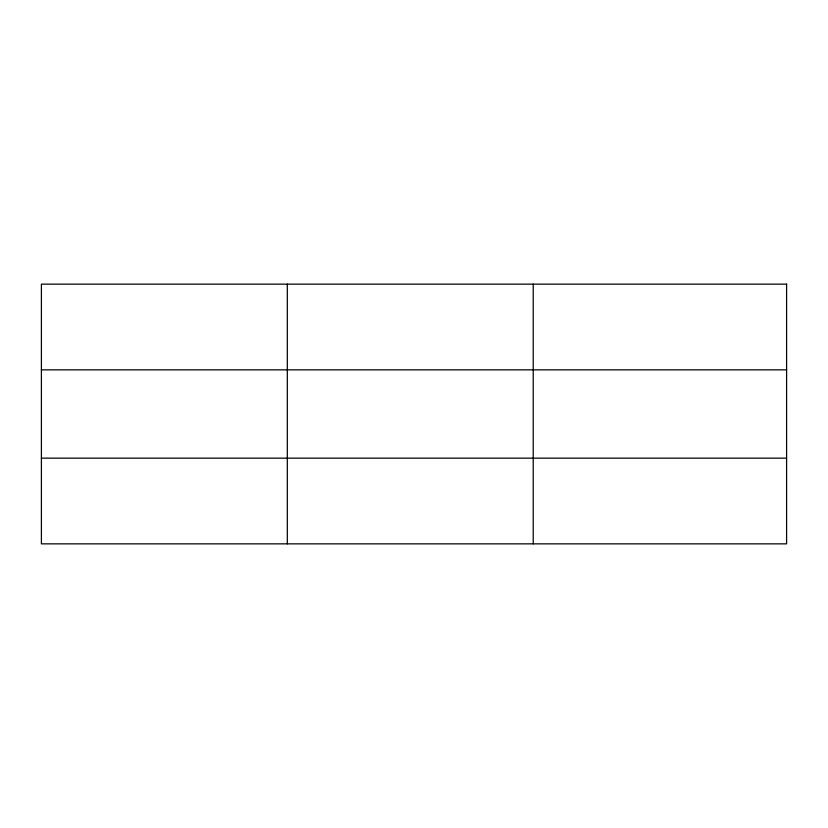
<?xml version="1.0" encoding="UTF-8"?>
<svg xmlns="http://www.w3.org/2000/svg" width="828" height="828" viewBox="0 0 828 828"><rect width="100%" height="100%" fill="white"/><g stroke="black" fill="none" stroke-linecap="round" stroke-linejoin="round"><path stroke-width="1.24" d="M287.316 543.851L287.316 284.149M533.232 543.851L533.232 284.149M41.4 369.847L786.6 369.847M41.4 458.153L786.6 458.153M786.6 284.149L786.6 543.851L41.4 543.851L41.4 284.149L786.6 284.149"/></g></svg>
